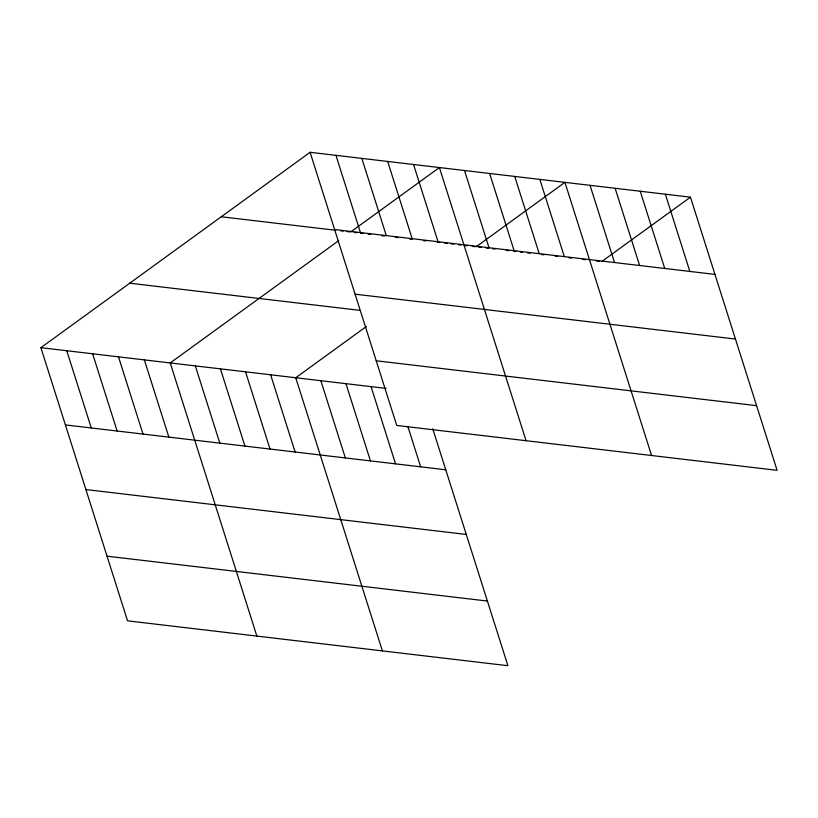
<?xml version="1.0" encoding="UTF-8"?>
<svg xmlns="http://www.w3.org/2000/svg" width="818" height="818" viewBox="0 0 818 818"><rect width="100%" height="100%" fill="white"/><g stroke="black" fill="none" stroke-linecap="round" stroke-linejoin="round"><path stroke-width="1.23" d="M432.742 428.755L507.906 665.709L127.547 620.831L40.9 347.681L310.094 152.291L690.453 197.169L777.1 470.319L396.74 425.452L310.094 152.291M338.642 240.686L170.226 362.936L256.872 636.087M350.574 232.026L439.409 167.547L526.066 440.708M366.403 326.454L295.738 377.742L382.395 650.903M476.096 246.832L564.931 182.353L651.578 455.514M601.619 261.648L690.453 197.169M334.593 229.521L714.952 274.398M221.259 216.77L335.799 230.277M340.728 230.86L343.192 231.157M346.883 231.586L349.347 231.883M354.347 232.465L356.852 232.762M360.626 233.212L363.131 233.508M368.151 234.101L370.666 234.398M381.955 235.727L384.47 236.024M395.769 237.353L398.274 237.649M409.573 238.989L412.088 239.285M423.376 240.615L425.892 240.911M437.19 242.24L439.695 242.537M444.716 243.13L447.231 243.427M450.994 243.876L453.509 244.173M458.53 244.766L461.035 245.063M464.798 245.502L467.313 245.799M472.334 246.392L474.839 246.688M478.612 247.128L481.117 247.425M486.137 248.018L488.653 248.314M492.416 248.764L494.931 249.061M506.219 250.39L508.735 250.686M513.755 251.279L516.26 251.576M520.033 252.016L522.538 252.312M527.559 252.905L530.074 253.202M541.373 254.531L543.878 254.827M555.177 256.167L557.682 256.463M568.98 257.793L571.496 258.089M582.794 259.418L585.299 259.715M596.598 261.054L599.103 261.351M355.094 294.183L735.464 339.051M129.735 283.202L359.47 310.308M376.229 360.789L756.589 405.667M40.9 347.681L386.116 388.407M65.399 424.91L445.759 469.788M85.91 489.563L466.27 534.44M107.046 556.179L487.405 601.056M665.351 194.203L689.85 271.443M640.238 191.238L664.737 268.478M615.136 188.283L639.635 265.513M590.034 185.318L614.533 262.558M539.829 179.398L564.328 256.627M514.726 176.432L539.226 253.672M489.624 173.467L514.123 250.707M464.512 170.512L489.011 247.742M413.55 164.5L438.049 241.729M387.681 161.443L412.18 238.682M361.822 158.395L386.321 235.625M335.953 155.338L360.452 232.578M408.029 426.996L420.656 466.822M371.055 386.628L395.554 463.867M345.953 383.673L370.452 460.902M320.85 380.707L345.349 457.937M270.635 374.787L295.134 452.017M245.533 371.822L270.032 449.051M220.431 368.857L244.93 446.096M195.328 365.902L219.827 443.131M144.357 359.879L168.856 437.119M118.498 356.832L142.997 434.061M92.628 353.785L117.127 431.014M66.769 350.728L91.268 427.957"/></g></svg>
